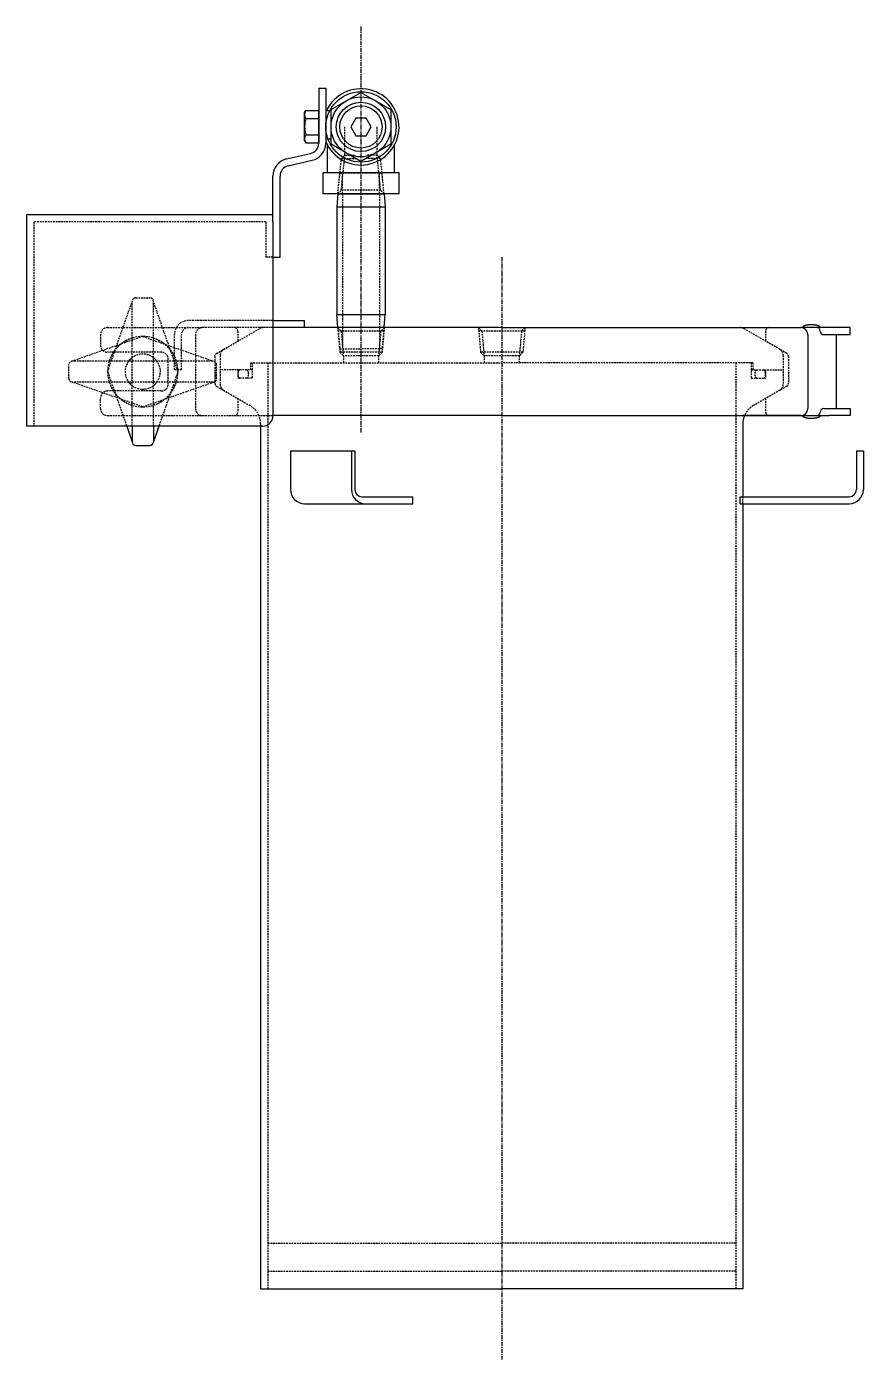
# Model space of a CAD drawing. Extents: x 248 to 869, y 18 to 796.
# Drawn here: x 631.5 to 869.3, y 132.5 to 511 of the extents above; entities that cross this region are included whole.
import ezdxf

# ---------------------------------------------------------------- set-up
doc = ezdxf.new("R2010")
doc.units = 0
doc.linetypes.add('CENTER', pattern=[2, 1.25, -0.25, 0.25, -0.25])
doc.linetypes.add('DASHED', pattern=[0.75, 0.5, -0.25])
doc.layers.get('0').update_dxf_attribs({"linetype": 'CONTINUOUS'})
doc.layers.add('CENTER', color=1, linetype='CENTER')

msp = doc.modelspace()

# ---------------------------------------------------------------- linework, layer by layer
at = {"color": 7, "linetype": 'CONTINUOUS'}
for p, q in [((714.5, 493.52), (716.5, 493.52)), ((714.5, 493.52), (714.5, 477.9)), ((716.5, 493.52), (716.5, 477.9)), ((710.5, 486.6), (710.85, 487.22)), ((710.5, 478.6), (710.5, 486.6)), ((710.85, 487.22), (714.5, 487.22)), ((710.85, 484.91), (714.5, 484.91)), ((714.5, 477.98), (714.5, 487.22)), ((716.5, 487.14), (718, 487.14)), ((710.5, 478.6), (710.85, 477.98)), ((710.85, 480.29), (714.5, 480.29)), ((710.85, 477.98), (714.5, 477.98)), ((716.5, 479.14), (718, 479.14)), ((717, 469.47), (717, 477.32)), ((736, 469.47), (736, 477.35)), ((705.37, 473.41), (712.17, 474.98)), ((705.82, 471.46), (712.62, 473.03)), ((715.68, 469.47), (715.68, 463.52)), ((737.33, 469.47), (715.68, 469.47)), ((737.32, 463.52), (737.33, 469.47)), ((701.5, 455.52), (701.5, 468.54)), ((703.5, 445.52), (703.5, 468.54)), ((737.32, 463.52), (715.68, 463.52)), ((719.94, 463.52), (719.6, 459.82)), ((719.94, 463.52), (733.06, 463.52)), ((733.06, 463.52), (733.4, 459.82)), ((719.6, 459.82), (719.6, 429.22)), ((719.6, 459.82), (733.4, 459.82)), ((733.4, 459.82), (733.4, 429.22)), ((631.5, 457.52), (631.5, 397.52)), ((701.5, 457.52), (631.5, 457.52)), ((701.5, 455.52), (701.5, 400.52)), ((701.5, 445.52), (703.5, 445.52)), ((719.6, 429.22), (733.4, 429.22)), ((719.94, 425.52), (719.6, 429.22)), ((733.06, 425.52), (733.4, 429.22)), ((701.5, 427.52), (710.5, 427.52)), ((766.5, 425.52), (701.5, 425.52)), ((710.5, 425.52), (710.5, 427.52)), ((766.5, 425.52), (851.5, 425.52)), ((834.27, 425.52), (842.5, 425.52)), ((842.5, 425.52), (851.5, 425.52)), ((865.5, 425.52), (851.5, 425.52)), ((857, 424.52), (857, 424.52)), ((865.5, 423.52), (865.5, 425.52)), ((853.5, 423.52), (853.5, 402.52)), ((858, 423.52), (861.58, 423.52)), ((861.58, 423.52), (865.5, 423.52)), ((861.58, 423.52), (861.58, 402.52)), ((857, 401.52), (857, 401.52)), ((858, 402.52), (861.58, 402.52)), ((861.58, 402.52), (865.5, 402.52)), ((865.5, 402.52), (865.5, 400.52)), ((698.5, 397.52), (631.5, 397.52)), ((659.93, 397.52), (661.5, 393.05)), ((661.5, 397.52), (661.5, 393.05)), ((667.5, 397.52), (667.5, 393.05)), ((669.07, 397.52), (667.5, 393.05)), ((698, 398.16), (698, 152.52)), ((766.5, 400.52), (701.5, 400.52)), ((766.5, 400.52), (851.5, 400.52)), ((842.5, 400.52), (835, 400.52)), ((835, 398.16), (835, 377.51)), ((851.5, 400.52), (842.5, 400.52)), ((851.5, 400.52), (859.58, 400.52)), ((865.5, 400.52), (859.58, 400.52)), ((662.5, 392.05), (666.5, 392.05)), ((662.5, 392.05), (666.5, 392.05)), ((706.46, 390.51), (706.46, 379.51)), ((706.46, 390.51), (724.78, 390.51)), ((723.78, 390.51), (723.78, 379.51)), ((724.78, 390.51), (724.78, 379.51)), ((867.27, 390.51), (867.27, 379.51)), ((867.27, 390.51), (869.27, 390.51)), ((869.27, 390.51), (869.27, 379.51)), ((710.46, 375.51), (741.28, 375.51)), ((726.78, 377.51), (741.28, 377.51)), ((741.28, 375.51), (741.28, 377.51)), ((834.27, 377.51), (865.27, 377.51)), ((834.27, 375.51), (834.27, 377.51)), ((834.27, 375.51), (865.27, 375.51)), ((835, 375.51), (835, 152.52)), ((698, 152.52), (766.5, 152.52)), ((835, 152.52), (766.5, 152.52))]:
    msp.add_line(p, q, dxfattribs=at)
at = {"color": 3, "linetype": 'DASHED'}
for p, q in [((721.94, 474.52), (721.95, 482.52)), ((731.09, 474.51), (731.1, 482.52)), ((719.92, 463.53), (720.94, 473.52)), ((720.92, 464.52), (721.94, 474.52)), ((720.94, 473.52), (721.94, 474.52)), ((720.94, 473.52), (724.95, 473.52)), ((721.94, 474.52), (724.95, 474.52)), ((731.09, 474.51), (728.07, 474.51)), ((732.08, 473.51), (728.07, 473.51)), ((732.08, 473.51), (731.09, 474.51)), ((732.07, 464.51), (731.09, 474.51)), ((733.07, 463.51), (732.08, 473.51)), ((719.94, 463.52), (720.5, 469.52)), ((720.5, 469.52), (732.5, 469.52)), ((721.25, 463.52), (721.25, 469.52)), ((731.75, 463.52), (731.75, 469.52)), ((733.06, 463.52), (732.5, 469.52)), ((719.92, 463.53), (720.92, 464.52)), ((732.07, 464.51), (720.92, 464.52)), ((721.25, 463.52), (721.25, 425.52)), ((731.75, 463.52), (731.75, 425.52)), ((733.07, 463.51), (732.07, 464.51)), ((633.5, 455.52), (633.5, 397.52)), ((699.5, 455.52), (633.5, 455.52)), ((699.5, 455.52), (699.5, 445.52)), ((701.5, 445.52), (699.5, 445.52)), ((654.5, 413.02), (661.5, 432.98)), ((654.5, 413.02), (661.5, 432.98)), ((661.5, 397.52), (661.5, 432.98)), ((662.5, 433.98), (666.5, 433.98)), ((662.5, 433.98), (666.5, 433.98)), ((674.5, 413.02), (667.5, 432.98)), ((674.5, 413.02), (667.5, 432.98)), ((667.5, 397.52), (667.5, 432.98)), ((654.5, 425.52), (681.5, 425.52)), ((701.5, 427.52), (677.5, 427.52)), ((701.5, 425.52), (681.5, 425.52)), ((685.5, 418.19), (697.73, 425.25)), ((691.5, 424.52), (691.5, 421.65)), ((719.87, 425.52), (720.5, 418.52)), ((719.87, 425.52), (720.87, 424.52)), ((719.94, 425.52), (720.5, 419.52)), ((733.04, 424.52), (719.96, 424.52)), ((720.87, 424.52), (721.5, 417.52)), ((721.25, 425.52), (721.25, 419.52)), ((732.13, 424.52), (731.5, 417.52)), ((731.75, 425.52), (731.75, 419.52)), ((733.13, 425.52), (732.13, 424.52)), ((733.13, 425.52), (732.5, 418.52)), ((733.06, 425.52), (732.5, 419.52)), ((759.87, 425.52), (760.87, 424.52)), ((759.87, 425.52), (760.5, 418.52)), ((773.04, 424.52), (759.96, 424.52)), ((760.87, 424.52), (761.5, 417.52)), ((772.13, 424.52), (771.5, 417.52)), ((773.13, 425.52), (772.13, 424.52)), ((773.13, 425.52), (772.5, 418.52)), ((847.5, 418.19), (835.27, 425.25)), ((841.5, 424.52), (841.5, 421.65)), ((664.5, 423.02), (644.53, 416.02)), ((664.5, 423.02), (644.53, 416.02)), ((652.5, 423.52), (652.5, 420.52)), ((664.5, 423.02), (684.47, 416.02)), ((664.5, 423.02), (684.47, 416.02)), ((673.5, 413.52), (673.5, 423.52)), ((675.5, 413.52), (675.5, 423.52)), ((679.5, 423.52), (679.5, 402.52)), ((669.75, 418.52), (654.5, 418.52)), ((671.75, 409.52), (671.75, 416.52)), ((685, 417.32), (685, 409.71)), ((686.5, 417.61), (686.5, 409.42)), ((720.5, 419.52), (726.5, 419.52)), ((720.5, 418.52), (721.5, 417.52)), ((732.5, 418.52), (720.5, 418.52)), ((721.5, 417.52), (721.5, 415.52)), ((731.5, 417.52), (721.5, 417.52)), ((732.5, 419.52), (726.5, 419.52)), ((732.5, 418.52), (731.5, 417.52)), ((731.5, 417.52), (731.5, 415.52)), ((772.5, 418.52), (760.5, 418.52)), ((760.5, 418.52), (761.5, 417.52)), ((771.5, 417.52), (761.5, 417.52)), ((761.5, 417.52), (761.5, 415.52)), ((772.5, 418.52), (771.5, 417.52)), ((771.5, 417.52), (771.5, 415.52)), ((846.5, 417.61), (846.5, 409.42)), ((848, 417.32), (848, 409.71)), ((643.53, 411.02), (643.53, 415.02)), ((643.53, 411.02), (643.53, 415.02)), ((684.47, 416.02), (644.53, 416.02)), ((684.47, 416.02), (644.53, 416.02)), ((654.5, 413.02), (659.93, 397.52)), ((674.5, 413.02), (669.07, 397.52)), ((675.5, 413.52), (673.5, 413.52)), ((685.47, 411.02), (685.47, 415.02)), ((685.47, 411.02), (685.47, 415.02)), ((695.6, 413.52), (686.5, 413.52)), ((691.5, 413.52), (691.5, 411.12)), ((695.1, 415.52), (766.5, 415.52)), ((695.1, 415.52), (695.1, 413.52)), ((695.6, 415.52), (695.6, 411.12)), ((700, 415.52), (700, 152.52)), ((837.9, 415.52), (766.5, 415.52)), ((833, 415.52), (833, 152.52)), ((837.4, 415.52), (837.4, 411.12)), ((837.4, 413.52), (846.5, 413.52)), ((837.9, 415.52), (837.9, 413.52)), ((841.5, 413.52), (841.5, 411.12)), ((664.5, 403.02), (644.53, 410.02)), ((664.5, 403.02), (644.53, 410.02)), ((684.47, 410.02), (644.53, 410.02)), ((684.47, 410.02), (644.53, 410.02)), ((664.5, 403.02), (684.47, 410.02)), ((664.5, 403.02), (684.47, 410.02)), ((685.5, 408.84), (695, 403.36)), ((695.6, 411.12), (691.5, 411.12)), ((837.4, 411.12), (841.5, 411.12)), ((847.5, 408.84), (838, 403.36)), ((652.5, 402.52), (652.5, 405.52)), ((669.75, 407.52), (654.5, 407.52)), ((691.5, 405.38), (691.5, 401.52)), ((841.5, 405.38), (841.5, 401.52)), ((654.5, 400.52), (681.5, 400.52)), ((681.5, 400.52), (701.5, 400.52)), ((835, 375.51), (835, 377.51)), ((700, 165.52), (766.5, 165.52)), ((833, 165.52), (766.5, 165.52)), ((700, 157.52), (766.5, 157.52)), ((833, 157.52), (766.5, 157.52))]:
    msp.add_line(p, q, dxfattribs=at)
at = {"color": 7, "linetype": 'CONTINUOUS'}
for points in [[(735, 477.61), (726.5, 472.7), (718, 477.61), (718, 487.42), (726.5, 492.33), (735, 487.42)], [(727.94, 480.02), (729.38, 482.52), (727.94, 485.02), (725.05, 485.02), (723.61, 482.52), (725.05, 480.02)]]:
    msp.add_lwpolyline(points, close=True, dxfattribs=at)
for points in [[(857, 425.52, 0), (857, 425.54, 0), (857, 425.56, 0), (856.99, 425.58, 0), (856.99, 425.6, 0), (856.98, 425.62, 0), (856.97, 425.64, 0), (856.96, 425.66, 0), (856.95, 425.68, 0), (856.94, 425.7, 0), (856.93, 425.72, 0), (856.91, 425.74, 0), (856.89, 425.75, 0), (856.87, 425.77, 0), (856.86, 425.79, 0), (856.83, 425.81, 0), (856.81, 425.83, 0), (856.79, 425.85, 0), (856.76, 425.87, 0), (856.73, 425.89, 0), (856.71, 425.9, 0), (856.68, 425.92, 0), (856.64, 425.94, 0), (856.61, 425.96, 0), (856.58, 425.97, 0), (856.54, 425.99, 0), (856.51, 426.01, 0), (856.47, 426.02, 0), (856.43, 426.04, 0), (856.39, 426.05, 0), (856.35, 426.07, 0), (856.31, 426.08, 0), (856.27, 426.1, 0), (856.23, 426.11, 0), (856.18, 426.13, 0), (856.13, 426.14, 0), (856.09, 426.15, 0), (856.04, 426.17, 0), (855.99, 426.18, 0), (855.94, 426.19, 0), (855.89, 426.2, 0), (855.84, 426.21, 0), (855.79, 426.22, 0), (855.73, 426.23, 0), (855.68, 426.24, 0), (855.62, 426.25, 0), (855.57, 426.26, 0), (855.51, 426.27, 0), (855.46, 426.28, 0), (855.4, 426.28, 0), (855.34, 426.29, 0), (855.28, 426.3, 0), (855.23, 426.3, 0), (855.17, 426.31, 0), (855.11, 426.31, 0), (855.05, 426.32, 0), (854.99, 426.32, 0), (854.93, 426.33, 0), (854.87, 426.33, 0), (854.81, 426.33, 0), (854.75, 426.33, 0), (854.68, 426.34, 0), (854.62, 426.34, 0), (854.56, 426.34, 0), (854.5, 426.34, 0), (854.44, 426.34, 0), (854.38, 426.34, 0), (854.32, 426.34, 0), (854.26, 426.33, 0), (854.19, 426.33, 0), (854.13, 426.33, 0), (854.07, 426.33, 0), (854.01, 426.32, 0), (853.95, 426.32, 0), (853.89, 426.31, 0), (853.83, 426.31, 0), (853.77, 426.3, 0), (853.72, 426.3, 0), (853.66, 426.29, 0), (853.6, 426.28, 0), (853.54, 426.28, 0), (853.49, 426.27, 0), (853.43, 426.26, 0), (853.38, 426.25, 0), (853.32, 426.24, 0), (853.27, 426.23, 0), (853.22, 426.22, 0), (853.16, 426.21, 0), (853.11, 426.2, 0), (853.06, 426.19, 0), (853.01, 426.18, 0), (852.96, 426.17, 0), (852.91, 426.15, 0), (852.87, 426.14, 0), (852.82, 426.13, 0), (852.78, 426.11, 0), (852.73, 426.1, 0), (852.69, 426.08, 0), (852.65, 426.07, 0), (852.61, 426.05, 0), (852.57, 426.04, 0), (852.53, 426.02, 0), (852.49, 426.01, 0), (852.46, 425.99, 0), (852.42, 425.97, 0), (852.39, 425.96, 0), (852.36, 425.94, 0), (852.33, 425.92, 0), (852.3, 425.9, 0), (852.27, 425.89, 0), (852.24, 425.87, 0), (852.21, 425.85, 0), (852.19, 425.83, 0), (852.17, 425.81, 0), (852.15, 425.79, 0), (852.13, 425.77, 0), (852.11, 425.75, 0), (852.09, 425.74, 0), (852.08, 425.72, 0), (852.06, 425.7, 0), (852.05, 425.68, 0), (852.04, 425.66, 0), (852.03, 425.64, 0), (852.02, 425.62, 0), (852.01, 425.6, 0), (852.01, 425.58, 0), (852, 425.56, 0), (852, 425.54, 0), (852, 425.52, 0)], [(857, 400.52, 0), (857, 400.5, 0), (857, 400.48, 0), (856.99, 400.46, 0), (856.99, 400.44, 0), (856.98, 400.42, 0), (856.97, 400.4, 0), (856.96, 400.38, 0), (856.95, 400.36, 0), (856.94, 400.34, 0), (856.93, 400.32, 0), (856.91, 400.3, 0), (856.89, 400.28, 0), (856.87, 400.26, 0), (856.86, 400.24, 0), (856.83, 400.22, 0), (856.81, 400.2, 0), (856.79, 400.18, 0), (856.76, 400.17, 0), (856.73, 400.15, 0), (856.71, 400.13, 0), (856.68, 400.11, 0), (856.64, 400.09, 0), (856.61, 400.08, 0), (856.58, 400.06, 0), (856.54, 400.04, 0), (856.51, 400.03, 0), (856.47, 400.01, 0), (856.43, 400, 0), (856.39, 399.98, 0), (856.35, 399.96, 0), (856.31, 399.95, 0), (856.27, 399.94, 0), (856.23, 399.92, 0), (856.18, 399.91, 0), (856.13, 399.89, 0), (856.09, 399.88, 0), (856.04, 399.87, 0), (855.99, 399.86, 0), (855.94, 399.84, 0), (855.89, 399.83, 0), (855.84, 399.82, 0), (855.79, 399.81, 0), (855.73, 399.8, 0), (855.68, 399.79, 0), (855.62, 399.78, 0), (855.57, 399.77, 0), (855.51, 399.76, 0), (855.46, 399.76, 0), (855.4, 399.75, 0), (855.34, 399.74, 0), (855.28, 399.74, 0), (855.23, 399.73, 0), (855.17, 399.72, 0), (855.11, 399.72, 0), (855.05, 399.71, 0), (854.99, 399.71, 0), (854.93, 399.71, 0), (854.87, 399.7, 0), (854.81, 399.7, 0), (854.75, 399.7, 0), (854.68, 399.7, 0), (854.62, 399.69, 0), (854.56, 399.69, 0), (854.5, 399.69, 0), (854.44, 399.69, 0), (854.38, 399.69, 0), (854.32, 399.7, 0), (854.26, 399.7, 0), (854.19, 399.7, 0), (854.13, 399.7, 0), (854.07, 399.71, 0), (854.01, 399.71, 0), (853.95, 399.71, 0), (853.89, 399.72, 0), (853.83, 399.72, 0), (853.77, 399.73, 0), (853.72, 399.74, 0), (853.66, 399.74, 0), (853.6, 399.75, 0), (853.54, 399.76, 0), (853.49, 399.76, 0), (853.43, 399.77, 0), (853.38, 399.78, 0), (853.32, 399.79, 0), (853.27, 399.8, 0), (853.22, 399.81, 0), (853.16, 399.82, 0), (853.11, 399.83, 0), (853.06, 399.84, 0), (853.01, 399.86, 0), (852.96, 399.87, 0), (852.91, 399.88, 0), (852.87, 399.89, 0), (852.82, 399.91, 0), (852.78, 399.92, 0), (852.73, 399.94, 0), (852.69, 399.95, 0), (852.65, 399.96, 0), (852.61, 399.98, 0), (852.57, 400, 0), (852.53, 400.01, 0), (852.49, 400.03, 0), (852.46, 400.04, 0), (852.42, 400.06, 0), (852.39, 400.08, 0), (852.36, 400.09, 0), (852.33, 400.11, 0), (852.3, 400.13, 0), (852.27, 400.15, 0), (852.24, 400.17, 0), (852.21, 400.18, 0), (852.19, 400.2, 0), (852.17, 400.22, 0), (852.15, 400.24, 0), (852.13, 400.26, 0), (852.11, 400.28, 0), (852.09, 400.3, 0), (852.08, 400.32, 0), (852.06, 400.34, 0), (852.05, 400.36, 0), (852.04, 400.38, 0), (852.03, 400.4, 0), (852.02, 400.42, 0), (852.01, 400.44, 0), (852.01, 400.46, 0), (852, 400.48, 0), (852, 400.5, 0), (852, 400.52, 0)]]:
    msp.add_polyline3d(points, dxfattribs=at)
for radius in [10, 8.5, 7, 6]:
    msp.add_circle((726.5, 482.52), radius, dxfattribs=at)
for centre, radius, start, end in [((726.5, 482.52), 10.82, 202.4613, 154.6989), ((712.54, 486.06), 2.04, 145.6158, 214.3842), ((718.14, 482.6), 7.64, 162.412, 197.588), ((712.54, 479.13), 2.04, 145.6158, 214.3842), ((711.5, 477.9), 3, 282.9946, 0), ((711.5, 477.9), 5, 282.9946, 0), ((706.5, 468.54), 5, 102.9946, 180), ((706.5, 468.54), 3, 102.9946, 180), ((851.5, 423.52), 2, 0, 90), ((856, 424.52), 1, 0, 90), ((858, 424.52), 1, 180, 270), ((851.5, 402.52), 2, 270, 0), ((856, 401.52), 1, 270, 0), ((858, 401.52), 1, 90, 180), ((698.5, 400.52), 3, 270, 0), ((841, 398.16), 6, 156.9041, 180), ((662.5, 393.05), 1, 180, 270), ((662.5, 393.05), 1, 180, 270), ((666.5, 393.05), 1, 270, 0), ((666.5, 393.05), 1, 270, 0), ((710.46, 379.51), 4, 180, 270), ((727.78, 379.51), 4, 180, 270), ((726.78, 379.51), 2, 180, 270), ((865.27, 379.51), 4, 270, 0), ((865.27, 379.51), 2, 270, 0)]:
    msp.add_arc(centre, radius, start, end, dxfattribs=at)
at = {"color": 3, "linetype": 'DASHED'}
for centre, radius, start, end in [((662.5, 432.98), 1, 90, 180), ((662.5, 432.98), 1, 90, 180), ((666.5, 432.98), 1, 0, 90), ((666.5, 432.98), 1, 0, 90), ((654.5, 423.52), 2, 90, 180), ((677.5, 423.52), 4, 90, 180), ((677.5, 423.52), 2, 90, 180), ((681.5, 423.52), 2, 90, 180), ((690.5, 424.52), 1, 0, 90), ((698.73, 423.52), 2, 90, 120), ((834.27, 423.52), 2, 60, 90), ((842.5, 424.52), 1, 90, 180), ((654.5, 420.52), 2, 180, 227.6446), ((664.5, 413.02), 10, 107.4576, 252.5424), ((664.5, 413.02), 10, 107.4576, 252.5424), ((664.5, 413.02), 10, 17.4576, 162.5424), ((664.5, 413.02), 10, 17.4576, 162.5424), ((664.5, 413.02), 10, 287.4576, 72.5424), ((664.5, 413.02), 10, 287.4576, 72.5424), ((654.5, 420.52), 2, 227.6446, 270), ((664.5, 413.02), 5, 126.8699, 233.1301), ((664.5, 413.02), 5, 126.8699, 233.1301), ((664.5, 413.02), 5, 36.8699, 143.1301), ((664.5, 413.02), 5, 36.8699, 143.1301), ((664.5, 413.02), 5, 306.8699, 53.1301), ((669.75, 416.52), 2, 0, 90), ((686, 417.32), 1, 120, 180), ((688.5, 417.61), 2, 120, 180), ((844.5, 417.61), 2, 0, 60), ((847, 417.32), 1, 0, 60), ((644.53, 415.02), 1, 90, 180), ((644.53, 415.02), 1, 90, 180), ((684.47, 415.02), 1, 0, 90), ((684.47, 415.02), 1, 0, 90), ((693.05, 412.32), 1.55, 129.268, 230.732), ((693.05, 412.32), 1.55, 309.268, 50.732), ((839.95, 412.32), 1.55, 129.268, 230.732), ((839.95, 412.32), 1.55, 309.268, 50.732), ((644.53, 411.02), 1, 180, 270), ((644.53, 411.02), 1, 180, 270), ((664.5, 413.02), 10, 197.4576, 342.5424), ((664.5, 413.02), 10, 197.4576, 342.5424), ((664.5, 413.02), 5, 216.8699, 323.1301), ((664.5, 413.02), 5, 216.8699, 323.1301), ((669.75, 409.52), 2, 270, 0), ((684.47, 411.02), 1, 270, 0), ((684.47, 411.02), 1, 270, 0), ((686, 409.71), 1, 180, 240), ((688.5, 409.42), 2, 180, 240), ((844.5, 409.42), 2, 300, 0), ((847, 409.71), 1, 300, 0), ((654.5, 405.52), 2, 132.3554, 180), ((654.5, 405.52), 2, 90, 132.3554), ((654.5, 402.52), 2, 180, 270), ((681.5, 402.52), 2, 180, 270), ((690.5, 401.52), 1, 270, 0), ((692, 398.16), 6, 23.0959, 60), ((841, 398.16), 6, 120, 156.9041), ((842.5, 401.52), 1, 180, 270), ((692, 398.16), 6, 0, 23.0959)]:
    msp.add_arc(centre, radius, start, end, dxfattribs=at)
at = {"layer": 'CENTER', "color": 1, "linetype": 'CENTER'}
for p, q in [((726.5, 510.99), (726.5, 395.52)), ((766.5, 445.52), (766.5, 132.52))]:
    msp.add_line(p, q, dxfattribs=at)

doc.saveas('drawing.dxf')
